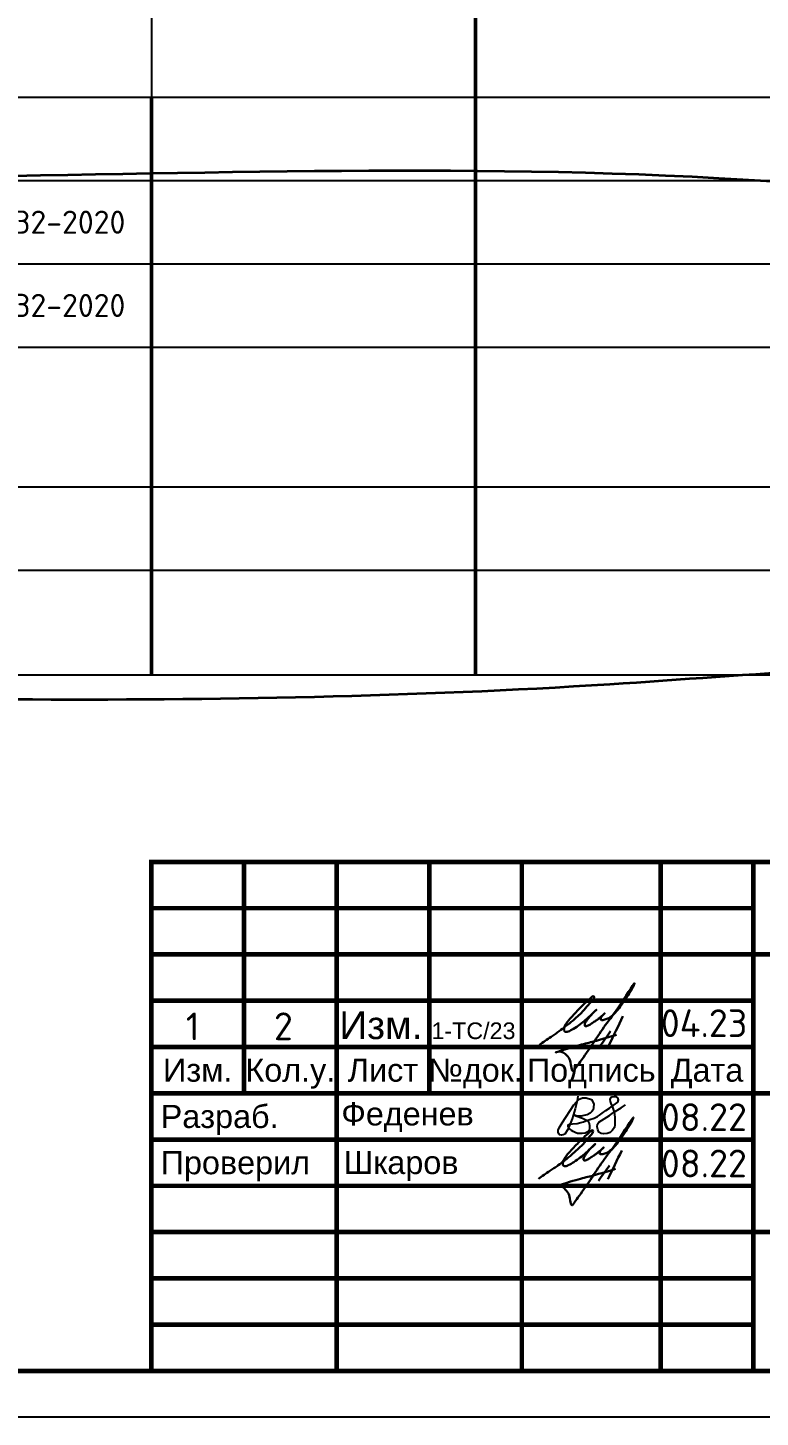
# Model space of a CAD drawing. Header units: metres. Extents: x 1642 to 8476, y 831 to 5441.
# Drawn here: x 5974.6 to 6053.7, y 1175 to 1325.1 of the extents above; entities that cross this region are included whole.
import ezdxf
from ezdxf.enums import TextEntityAlignment as Align

# ---------------------------------------------------------------- set-up
doc = ezdxf.new("R2010")
doc.units = ezdxf.units.M
for name, color, linetype, lineweight in [('Размерный', 4, 'Continuous', 30), ('Размеры на чертеже', 250, 'Continuous', 25), ('Таблица', 3, 'Continuous', 30)]:
    doc.layers.add(name, color=color, linetype=linetype, lineweight=lineweight)
doc.layers.add('рамка', color=7, linetype='Continuous')
doc.styles.add('-ISOCPEUR-', font='isocpeur.ttf')
doc.styles.get("Standard").update_dxf_attribs({"font": 'arial.ttf'})

# ---------------------------------------------------------------- blocks, each defined once
blk = doc.blocks.new('*T187')
at = {"layer": 'Таблица', "color": 7, "lineweight": 50, "transparency": 16777216}
for p, q in [((0, 0), (395, 0)), ((0, 0), (0, -20.43)), ((20, 0), (20, -20.43)), ((150, 0), (150, -20.43)), ((210, 0), (210, -20.43)), ((245, 0), (245, -20.43)), ((290, 0), (290, -20.43)), ((310, 0), (310, -20.43)), ((330, 0), (330, -20.43)), ((355, 0), (355, -20.43)), ((395, 0), (395, -20.43))]:
    blk.add_line(p, q, dxfattribs=at)
at = {"layer": 'Таблица', "color": 0, "lineweight": 50, "transparency": 16777216}
for p, q in [((0, -20.43), (150, -20.43)), ((0, -20.43), (0, -211.79)), ((20, -20.43), (20, -60.17)), ((210, -20.43), (395, -20.43)), ((210, -20.43), (210, -91.17)), ((245, -20.43), (245, -80.17)), ((395, -20.43), (395, -211.79)), ((0, -29.43), (20, -29.43)), ((330, -60.17), (330, -80.17)), ((355, -60.17), (355, -80.17)), ((20, -69.17), (20, -140.38)), ((245, -91.17), (245, -211.79)), ((290, -98.37), (290, -107.37)), ((330, -98.37), (330, -140.38)), ((355, -98.37), (355, -140.38)), ((290, -118.37), (290, -140.38)), ((20, -149.38), (20, -211.79)), ((210, -149.38), (210, -211.79))]:
    blk.add_line(p, q, dxfattribs=at)
at = {"layer": 'Таблица', "color": 0, "linetype": 'ByBlock', "lineweight": 50, "transparency": 16777216}
for p, q in [((150, -20.43), (210, -20.43)), ((150, -20.43), (150, -49.17)), ((290, -20.43), (290, -60.17)), ((310, -20.43), (310, -60.17)), ((330, -20.43), (330, -60.17)), ((20, -60.17), (20, -69.17)), ((150, -60.17), (150, -211.79)), ((290, -69.17), (290, -98.37)), ((245, -80.17), (245, -91.17)), ((310, -80.17), (310, -98.37)), ((330, -80.17), (330, -98.37)), ((310, -107.37), (310, -211.79)), ((290, -140.38), (290, -211.79)), ((330, -140.38), (330, -211.79))]:
    blk.add_line(p, q, dxfattribs=at)
at = {"layer": 'Таблица', "color": 0, "linetype": 'ByBlock', "lineweight": -2, "transparency": 16777216}
for p, q in [((355, -20.43), (355, -60.17)), ((210, -29.43), (290, -29.43)), ((355, -29.43), (395, -29.43)), ((0, -38.16), (20, -38.16)), ((355, -38.16), (395, -38.16)), ((150, -49.17), (150, -60.17)), ((210, -60.17), (290, -60.17)), ((290, -60.17), (290, -69.17)), ((310, -60.17), (355, -60.17)), ((310, -60.17), (310, -80.17)), ((210, -80.17), (290, -80.17)), ((310, -80.17), (330, -80.17)), ((355, -80.17), (355, -98.37)), ((210, -91.17), (245, -91.17)), ((210, -91.17), (210, -149.38)), ((245, -98.37), (290, -98.37)), ((310, -98.37), (355, -98.37)), ((310, -98.37), (310, -107.37)), ((290, -107.37), (290, -118.37)), ((245, -118.37), (290, -118.37)), ((310, -118.37), (330, -118.37)), ((310, -129.37), (330, -129.37)), ((20, -140.38), (20, -149.38)), ((310, -140.38), (330, -140.38)), ((355, -140.38), (355, -211.79))]:
    blk.add_line(p, q, dxfattribs=at)
at = {"layer": 'Таблица', "color": 0, "linetype": 'ByBlock', "lineweight": 25, "transparency": 16777216}
for p, q in [((20, -29.43), (210, -29.43)), ((290, -29.43), (355, -29.43)), ((20, -38.16), (210, -38.16)), ((290, -38.16), (355, -38.16)), ((20, -49.17), (210, -49.17)), ((290, -49.17), (355, -49.17)), ((20, -60.17), (210, -60.17)), ((290, -60.17), (310, -60.17)), ((20, -69.17), (210, -69.17)), ((290, -69.17), (310, -69.17)), ((20, -80.17), (210, -80.17)), ((290, -80.17), (310, -80.17)), ((20, -91.17), (210, -91.17)), ((245, -91.17), (355, -91.17)), ((20, -98.37), (210, -98.37)), ((290, -98.37), (310, -98.37)), ((20, -107.37), (210, -107.37)), ((290, -107.37), (310, -107.37)), ((20, -118.37), (210, -118.37)), ((290, -118.37), (310, -118.37)), ((20, -129.37), (210, -129.37)), ((290, -129.37), (310, -129.37)), ((20, -140.38), (210, -140.38)), ((290, -140.38), (310, -140.38)), ((20, -149.38), (210, -149.38)), ((245, -149.38), (355, -149.38)), ((20, -158.38), (210, -158.38)), ((245, -158.38), (355, -158.38)), ((20, -167.38), (210, -167.38)), ((245, -167.38), (355, -167.38)), ((20, -176.38), (210, -176.38)), ((245, -176.38), (355, -176.38)), ((20, -191.49), (210, -191.49)), ((245, -191.49), (355, -191.49)), ((20, -200.49), (210, -200.49)), ((245, -200.49), (355, -200.49)), ((20, -211.79), (210, -211.79)), ((245, -211.79), (355, -211.79))]:
    blk.add_line(p, q, dxfattribs=at)
at = {"layer": 'Таблица', "color": 0, "lineweight": 25, "transparency": 16777216}
for p, q in [((210, -38.16), (290, -38.16)), ((0, -49.17), (20, -49.17)), ((210, -49.17), (290, -49.17)), ((355, -49.17), (395, -49.17)), ((0, -60.17), (20, -60.17)), ((355, -60.17), (395, -60.17)), ((0, -69.17), (20, -69.17)), ((210, -69.17), (290, -69.17)), ((310, -69.17), (395, -69.17)), ((0, -80.17), (20, -80.17)), ((330, -80.17), (395, -80.17)), ((0, -91.17), (20, -91.17)), ((355, -91.17), (395, -91.17)), ((0, -98.37), (20, -98.37)), ((210, -98.37), (245, -98.37)), ((355, -98.37), (395, -98.37)), ((0, -107.37), (20, -107.37)), ((210, -107.37), (290, -107.37)), ((310, -107.37), (395, -107.37)), ((0, -118.37), (20, -118.37)), ((210, -118.37), (245, -118.37)), ((330, -118.37), (395, -118.37)), ((0, -129.37), (20, -129.37)), ((210, -129.37), (290, -129.37)), ((330, -129.37), (395, -129.37)), ((0, -140.38), (20, -140.38)), ((210, -140.38), (290, -140.38)), ((330, -140.38), (395, -140.38)), ((0, -149.38), (20, -149.38)), ((210, -149.38), (245, -149.38)), ((355, -149.38), (395, -149.38)), ((0, -158.38), (20, -158.38)), ((210, -158.38), (245, -158.38)), ((355, -158.38), (395, -158.38)), ((0, -167.38), (20, -167.38)), ((210, -167.38), (245, -167.38)), ((355, -167.38), (395, -167.38)), ((0, -176.38), (20, -176.38)), ((210, -176.38), (245, -176.38)), ((355, -176.38), (395, -176.38)), ((0, -191.49), (20, -191.49)), ((210, -191.49), (245, -191.49)), ((355, -191.49), (395, -191.49)), ((0, -200.49), (20, -200.49)), ((210, -200.49), (245, -200.49)), ((355, -200.49), (395, -200.49)), ((0, -211.79), (20, -211.79)), ((210, -211.79), (245, -211.79)), ((355, -211.79), (395, -211.79))]:
    blk.add_line(p, q, dxfattribs=at)
at = {"layer": 'Таблица', "color": 7, "transparency": 16777216, "attachment_point": 5, "style": '-ISOCPEUR-'}
for s, insert, char_height, width in [('Ед. изме-ре- ния', (300, -10.22), 3, 17), ('Тип, марка, обозначение документа, опросного листа', (180, -10.22), 3, 57), ('Масса 1 ед., кг.', (342.5, -10.22), 3, 22), ('Поз.', (10, -10.22), 3, 17), ('Наименование и техническая характеристика', (85, -10.22), 3, 127), ('Код продукции', (227.5, -10.22), 3, 32), ('Поставщик', (267.5, -10.22), 3, 42), ('Коли-чест-во', (320, -10.22), 3, 17), ('Примечание', (375, -10.22), 3, 37), ('4', (320, -74.67), 2.5, 17), ('161,40', (342.5, -74.67), 3, 22)]:
    blk.add_mtext(s, dxfattribs=dict(at, insert=insert, char_height=char_height, width=width))
at = {"layer": 'Таблица', "color": 0, "transparency": 16777216, "style": '-ISOCPEUR-'}
for s, insert, char_height, width, attachment_point in [('{\\LТепловая сеть}', (21.5, -24.93), 3, 127, 4), ('275.8\\P248,61', (320, -33.8), 2, 17, 5), ('1', (10, -33.8), 3, 17, 5), ('Труба 325х8,0-20 ГОСТ 20295-ППУ1-ПЭ ГОСТ 30732-2020', (21.5, -33.8), 3, 127, 4), ('\\A1;ГОСТ 10704-91{\\A0;/ ГОСТ 30732-2020}', (151.5, -33.8), 2.5, 57, 4), ('74.40', (342.5, -33.8), 3, 22, 5), ('м', (300, -33.8), 3, 17, 5), ('Труба ИЗОПРОФЛЕКС-95 А ИЗОКОМ А 95 203х10,6 ГОСТ 32415 - ППУ1-ПЭ ГОСТ 30732-2020', (21.5, -43.66), 3, 127, 4), ('151\\P133,4', (320, -43.66), 2, 17, 5), ('2', (10, -43.66), 3, 17, 5), ('\\A1;ГОСТ 32415{\\A0;/ ГОСТ 30732-2020}', (151.5, -43.66), 2.5, 57, 4), ('м', (300, -43.66), 3, 17, 5), ('14.37', (342.5, -43.66), 3, 22, 5), ('Труба ИЗОПРОФЛЕКС-95 А ИЗОКОМ А 95 101х6,5 ГОСТ 32415 - ППУ1-ПЭ ГОСТ 30732-2020', (21.5, -54.67), 3, 127, 4), ('151\\P134', (320, -54.67), 2, 17, 5), ('3', (10, -54.67), 3, 17, 5), ('\\A1;ГОСТ 32415{\\A0;/ ГОСТ 30732-2020}', (151.5, -54.67), 2.5, 57, 4), ('3.87', (342.5, -54.67), 3, 22, 5), ('м', (300, -54.67), 3, 17, 5), ('\\A1;Отвод 325х9,0-90-20 ГОСТ 20295-ППУ1-ПЭ ГОСТ 30732-2020', (21.5, -64.67), 3, 127, 4), ('4', (10, -64.67), 3, 17, 5), ('\\A1;ГОСТ 10704-91{\\A0;/ ГОСТ 30732-2020}', (151.5, -64.67), 2.5, 57, 4), ('шт', (300, -64.67), 3, 17, 5), ('20', (320, -64.67), 2.5, 20, 5), ('127', (342.5, -64.67), 3, 25, 5), ('{\\T0.95;Концевой элемент с верхним кабелем вывода 325*8.0-20 }ГОСТ 10704-91{\\T0.95; - ППУ1-ПЭ ГОСТ 30732-2020}', (21.5, -74.67), 3, 127, 4), ('6', (10, -74.67), 3, 17, 5), ('\\A1;ГОСТ 10704-91{\\A0;/ ГОСТ 30732-2020}', (151.5, -74.67), 2.5, 57, 4), ('шт', (300, -74.67), 3, 17, 5), ('Неподвижная опора 325х8,0-650х40-20 ГОСТ 20295-ППУ1-ПЭ ГОСТ 30732-2020', (21.5, -85.67), 3, 127, 4), ('367,80', (342.5, -85.67), 3, 22, 5), ('7', (10, -85.67), 3, 17, 5), ('\\A1;ГОСТ 10704-91{\\A0;/ ГОСТ 30732-2020}', (151.5, -85.67), 2.5, 57, 4), ('шт', (300, -85.67), 3, 17, 5), ('2', (320, -85.67), 2.5, 17, 5), ('Термоусаживаемая муфта КЗС(Т)-325х450', (21.5, -94.77), 3, 127, 4), ('8', (10, -94.77), 3, 17, 5), ('{\\T0.95;ТУ 2246-002-86666777-2008}', (151.5, -94.77), 2.5, 57, 4), ('шт', (300, -94.77), 3, 17, 5), ('84', (320, -94.77), 2.5, 17, 5), ('{\\LМатериалы}', (21.5, -102.87), 3, 127, 4), ('Изопрофлекс 95 А      ИЗОКОМ А 95', (151.5, -112.87), 3, 57, 4), ('Комплект заделки стыков 315х315 L=1300', (21.5, -112.87), 3, 127, 4), ('шт', (300, -112.87), 3, 17, 5), ('15', (320, -112.87), 3, 17, 5), ('Изопрофлекс 95 А\\PИЗОКОМ А 95', (151.5, -123.87), 3, 57, 4), ('Комплект для изоляции стыка 160x160 L=900', (21.5, -123.87), 3, 127, 4), ('2', (320, -123.87), 3, 17, 5), ('шт', (300, -123.87), 3, 17, 5), ('Изопрофлекс 95 А\\PИЗОКОМ А 95', (151.5, -134.88), 3, 57, 4), ('Пена для изоляции №10', (21.5, -134.88), 3, 127, 4), ('17', (320, -134.88), 3, 17, 5), ('шт', (300, -134.88), 3, 17, 5), ('Маты компенсационные ', (21.5, -144.88), 3, 127, 4), ('1000х2000х40', (151.5, -144.88), 3, 57, 4), ('50', (320, -144.88), 3, 17, 5), ('шт', (300, -144.88), 3, 17, 5), ('Песок строительный для реконструкции', (21.5, -153.88), 3, 127, 4), ('ГОСТ 8736-93', (151.5, -153.88), 3, 57, 4), ('\\A1;м{\\H0.7x;\\S3^ ;}', (300, -153.88), 3, 17, 5), ('355', (320, -153.88), 3, 17, 5), ('Переход ППУ-ПЭ 325х273 L = 1300 мм ', (21.5, -162.88), 3, 127, 4), ('ГОСТ 30732-2006 /ГОСТ 30732-2020', (151.5, -162.88), 2.5, 57, 4), ('2', (320, -162.88), 3, 17, 5), ('101.9', (342.5, -162.88), 3, 22, 5), ('шт', (300, -162.88), 3, 17, 5), ('Переход ППУ-ПЭ 219х133 L = 1200 мм ', (21.5, -171.88), 3, 127, 4), ('ГОСТ 30732-2006 /ГОСТ 30732-2020', (151.5, -171.88), 2.5, 57, 4), ('1', (320, -171.88), 3, 17, 5), ('57.92', (342.5, -171.88), 3, 22, 5), ('шт', (300, -171.88), 3, 17, 5), ('Отвод обжимной сталь с-pentane 90° (203,0х10,6-1,0 А-РЕ-Х) – 225/315 L = 650/650 ', (21.5, -183.93), 3, 127, 4), ('ИЗОКОМ А 95', (151.5, -183.93), 3, 57, 4), ('2', (320, -183.93), 3, 17, 5), ('29,1000', (342.5, -183.93), 3, 22, 5), ('шт', (300, -183.93), 3, 17, 5), ('Гильза обжимная сталь Г 203,0 ', (21.5, -195.99), 3, 127, 4), ('ИЗОКОМ А 95', (151.5, -195.99), 3, 57, 4), ('22', (320, -195.99), 3, 17, 5), ('5,5000', (342.5, -195.99), 3, 22, 5), ('шт', (300, -195.99), 3, 17, 5), ('Муфта обжимная равнопроходная сталь (203,0х10,6-1,0 МПа) – 11 шт. L = 220 мм ', (21.5, -206.14), 3, 127, 4), ('ИЗОКОМ А 95', (151.5, -206.14), 3, 57, 4), ('шт', (300, -206.14), 3, 17, 5)]:
    blk.add_mtext(s, dxfattribs=dict(at, insert=insert, char_height=char_height, width=width, attachment_point=attachment_point))
blk = doc.blocks.new('*U326')
blk.add_lwpolyline([(0, 0), (420, 0), (420, -297), (0, -297)], close=True)
at = {"const_width": 0.5}
blk.add_lwpolyline([(20, -5), (415, -5), (415, -292), (20, -292)], close=True, dxfattribs=at)
for points in [[(230, -292), (230, -237), (415, -237)], [(240, -237), (240, -262)], [(250, -237), (250, -292)], [(260, -237), (260, -262)], [(270, -237), (270, -292)], [(285, -237), (285, -292)], [(295, -237), (295, -292)], [(230, -242), (295, -242)], [(230, -247), (295, -247)], [(295, -247), (415, -247)], [(230, -252), (295, -252)], [(230, -257), (295, -257)], [(230, -262), (415, -262)], [(230, -267), (295, -267)], [(230, -272), (295, -272)], [(230, -277), (295, -277)], [(295, -277), (415, -277)], [(230, -282), (295, -282)], [(230, -287), (295, -287)]]:
    blk.add_lwpolyline(points, dxfattribs=at)
for s, p in [('Изм.', (235, -259.5)), ('Кол.у.', (245, -259.5)), ('Лист', (255, -259.5)), ('№док.', (265, -259.5)), ('Подпись', (277.5, -259.5)), ('Дата', (290, -259.5))]:
    blk.add_text(s, height=2.5).set_placement(p, align=Align.MIDDLE_CENTER)
for s, p in [('Разраб.', (231, -264.5)), ('Проверил', (231, -269.5))]:
    blk.add_text(s, height=2.5).set_placement(p, align=Align.MIDDLE_LEFT)
blk.add_attdef('РАЗРАБОТАЛ', text='', height=2.5).set_placement((250.5, -264.22), align=Align.MIDDLE_LEFT)
at = {"flags": 8}
for tag, height, p in [('ДАТА', 2.5, (290.07, -264.4)), ('ЛИСТ', 3, (386.39, -271.92)), ('ЛИСТОВ', 3, (403.89, -271.92))]:
    blk.add_attdef(tag, text='', height=height, dxfattribs=at).set_placement(p, align=Align.MIDDLE_CENTER)
blk.add_attdef('ПРОВЕРИЛ', (250.75, -270.73), '', height=2.5)
for tag, p in [('ТЕПЛОВЫЕ_СЕТИ_001', (315.41, -270.98)), ('ИМЯ_ЧЕРТЕЖА_001', (318.54, -284.68))]:
    blk.add_attdef(tag, p, '', height=3, dxfattribs=at)
at = {"style": '-ISOCPEUR-', "flags": 8}
blk.add_attdef('ФОРМАТ', text='', height=3, dxfattribs=at).set_placement((380.97, -294.75), align=Align.MIDDLE_CENTER)
blk = doc.blocks.new('подпись')
at = {"lineweight": 30}
for points in [[(-0.82, -1.23), (-0.21, -0.8), (0.43, -0.36), (0.86, -0.08), (1.32, 0.25), (2, 0.77), (2.8, 1.4), (3.27, 1.83), (3.84, 2.36), (4.46, 3.07), (5.01, 3.73), (5.08, 3.95), (5.01, 4.03), (4.91, 4), (4.76, 3.88), (4.33, 3.49), (3.4, 2.58), (2.34, 1.43), (1.83, 0.48), (1.87, 0.23), (1.99, 0.16), (2.17, 0.16), (2.41, 0.25), (3.02, 0.6), (3.71, 1.09), (4.34, 1.62), (5.32, 2.55), (4.75, 1.98), (4.27, 1.36), (4.08, 1.05), (4.07, 0.85), (4.11, 0.78), (4.25, 0.78), (4.42, 0.84), (4.78, 1.05), (5.16, 1.3), (5.47, 1.51), (5.72, 1.73), (6.05, 1.99), (6.23, 2.18), (5.94, 1.88), (5.8, 1.63), (5.8, 1.5), (5.89, 1.44), (6.13, 1.46), (6.57, 1.6), (6.9, 1.79), (7.5, 2.39), (8.04, 3.08), (8.61, 3.92), (9.15, 4.76), (9.43, 5.33), (8, 3.26), (6.29, 0.88), (3.58, -3.07), (3.05, -3.8), (2.85, -4.05), (2.49, -2.98), (2.12, -2.39), (1.3, -1.96), (1.02, -2.03), (2.91, -1.44), (4.7, -0.96), (7.51, -0.15)], [(8.19, 1.85), (6.68, -1.27)], [(6.86, 0.23), (5.67, -1.43)]]:
    blk.add_spline(points, degree=3, dxfattribs=at)
blk = doc.blocks.new('Подпись Леха')
at = {"layer": 'рамка'}
blk.add_blockref('подпись', (2.7, 0.11), dxfattribs=at)

msp = doc.modelspace()

# ---------------------------------------------------------------- linework, layer by layer
msp.add_lwpolyline([(6034.063, 1209.712), (6033.963, 1209.191), (6033.755, 1208.333), (6033.438, 1207.252), (6032.974, 1206.092), (6032.655, 1205.621), (6032.462, 1205.522), (6032.268, 1205.498), (6032.079, 1205.522), (6031.982, 1205.633), (6031.934, 1205.817), (6031.938, 1206.025), (6032.035, 1206.287), (6032.339, 1206.846), (6033.613, 1208.761), (6034.109, 1209.334), (6034.559, 1209.528), (6034.939, 1209.52), (6035.505, 1209.358), (6035.769, 1208.885), (6035.746, 1208.497), (6035.689, 1208.234), (6035.572, 1208.05), (6035.368, 1207.865), (6035.058, 1207.71), (6034.699, 1207.608), (6034.388, 1207.55), (6034.121, 1207.56), (6033.864, 1207.569), (6033.626, 1207.681), (6033.568, 1207.698), (6033.824, 1207.588), (6034.031, 1207.498), (6034.223, 1207.43), (6034.543, 1207.339), (6034.769, 1207.232), (6034.978, 1207.133), (6035.116, 1207.037), (6035.268, 1206.767), (6035.291, 1206.517), (6035.314, 1206.269), (6035.26, 1206.025), (6035.065, 1205.806), (6034.822, 1205.697), (6034.525, 1205.666), (6034.236, 1205.681), (6033.993, 1205.694), (6033.768, 1205.798), (6033.529, 1205.908), (6033.346, 1205.993), (6033.236, 1206.095), (6033.098, 1206.224), (6033.014, 1206.435), (6033.018, 1206.626), (6033.131, 1206.689), (6033.463, 1206.723), (6033.964, 1206.775), (6034.373, 1206.86), (6034.666, 1206.921), (6034.915, 1207.031), (6035.35, 1207.188), (6035.824, 1207.349), (6036.186, 1207.52), (6036.387, 1207.662), (6036.685, 1207.873), (6037.084, 1208.155), (6037.467, 1208.427), (6037.765, 1208.637), (6038.129, 1208.895), (6038.383, 1209.075), (6038.436, 1209.319), (6038.381, 1209.522), (6038.209, 1209.632), (6037.959, 1209.647), (6037.709, 1209.616), (6037.557, 1209.523), (6037.503, 1209.342), (6037.533, 1209.142), (6037.606, 1208.922), (6037.782, 1208.525), (6037.973, 1207.978), (6038.022, 1207.713), (6038.037, 1207.396), (6038.053, 1206.659), (6038.006, 1206.322), (6037.763, 1206.001), (6037.52, 1205.789), (6037.207, 1205.695), (6036.862, 1205.648), (6036.556, 1205.687), (6036.321, 1205.836), (6036.196, 1206.095), (6036.125, 1206.392), (6036.164, 1206.674), (6036.329, 1206.894), (6037.473, 1207.63), (6037.904, 1207.936), (6038.712, 1208.46), (6039.186, 1208.769)])
at = {"color": 18, "lineweight": 35, "true_color": 0x000000}
msp.add_spline([(5793.843, 1257.669), (5793.548, 1259.311), (5793.548, 1284.19), (5793.548, 1299.915), (5802.03, 1308.915), (5815.422, 1308.915), (5831.715, 1308.915), (5856.713, 1308.915), (5876.578, 1308.915), (5899.344, 1308.915), (5920.325, 1308.915), (5955.332, 1308.915), (6049.263, 1308.915), (6091.784, 1308.915), (6132.995, 1308.915), (6142.496, 1290.915), (6131.47, 1261.751), (6084.247, 1255.925), (6037.486, 1254.198), (5910.856, 1254.287), (5810.88, 1255.316), (5793.322, 1259.311), (5793.097, 1264.287)], degree=3, dxfattribs=at)

# ---------------------------------------------------------------- block references
for name, p in [('*T187', (5777.995, 1467.024)), ('Подпись Леха', (6028.024, 1216.385)), ('Подпись Леха', (6027.904, 1201.887))]:
    msp.add_blockref(name, p)
at = {"layer": 'Размеры на чертеже', "lineweight": 90}
ref = msp.add_blockref('*U326', (5757.995, 1472.024), dxfattribs=at)
ref.add_attrib('РАЗРАБОТАЛ', 'Феденев', dxfattribs={"layer": '0', "height": 2.5}).set_placement((6008.496, 1207.799), align=Align.MIDDLE_LEFT)
ref.add_attrib('ПРОВЕРИЛ', 'Шкаров', (6008.744, 1201.294), dxfattribs={"layer": '0', "height": 2.5})

# ---------------------------------------------------------------- texts
at = {"layer": 'Размерный', "color": 0, "style": '-ISOCPEUR-'}
for s, p in [('04.23', (6042.994, 1216.098)), ('1', (5991.703, 1215.751)), ('2', (6001.22, 1215.758)), ('08.22', (6043.003, 1205.941)), ('08.22', (6043.003, 1200.941))]:
    msp.add_text(s, height=3, dxfattribs=at).set_placement(p)
at = {"layer": 'Размерный', "color": 0}
for s, height, p in [('Изм.', 3, (6008.285, 1215.877)), ('1-ТС/23', 1.8, (6018.233, 1215.877))]:
    msp.add_text(s, height=height, dxfattribs=at).set_placement(p)

doc.saveas('drawing.dxf')
